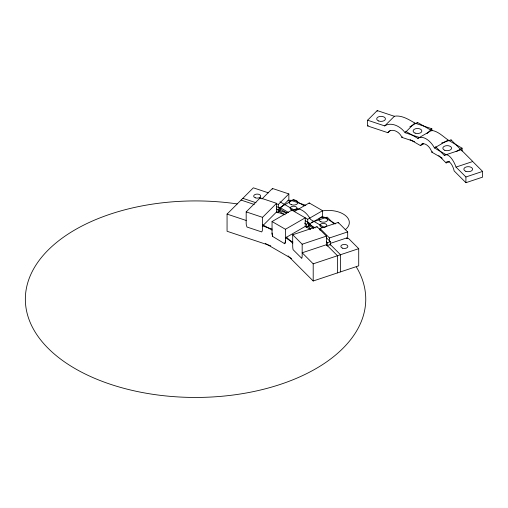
<?xml version="1.0" encoding="UTF-8"?>
<svg xmlns="http://www.w3.org/2000/svg" width="508" height="508" viewBox="0 0 508 508"><rect width="100%" height="100%" fill="white"/><g stroke="black" fill="none" stroke-linecap="round" stroke-linejoin="round"><path stroke-width="0.76" d="M305.251 226.949L305.251 217.83L285.426 229.273L285.394 241.49L284.74 243.757L272.606 236.404L272.047 232.994L272.047 221.551L291.871 210.109L307.727 219.259L322.593 210.68L322.593 217.119M270.758 245.828L227.063 231.267L227.063 214.097L253.34 187.82L268.434 192.85M276.581 203.333L262.566 217.348L262.566 228.797A9.462 6.687 45 0 1 261.88 231.654L261.722 231.946L247.021 227.044L246.863 226.651A9.462 6.687 45 0 1 246.183 223.329L246.183 211.887L260.198 197.872L276.581 203.333L276.581 212.63M261.95 198.984L272.459 188.468L288.849 193.929L288.849 200.368M278.333 207.842L278.333 204.445L288.849 193.929M278.098 212.96L278.098 209.563L279.851 207.81L276.288 206.623M367.589 120.212L377.222 110.573L394.354 116.288L384.721 125.921L367.589 120.212L367.589 125.933L387.947 132.721A8.757 6.191 45 0 1 394.9 130.746A8.757 6.191 45 0 1 401.853 137.357L414.572 141.592M279.571 208.928L288.22 200.279A21.025 12.135 0 0 0 290.716 200.279L305.81 205.308M278.098 212.42L279.851 210.674M367.589 125.933L368.192 125.33M387.947 132.721L390.119 130.55M384.721 125.921A15.767 11.151 45 0 1 405.079 132.709L414.712 123.069L431.844 128.784L431.844 130.931M401.853 137.357L402.393 136.811M427.025 133.598L431.844 128.784M422.808 143.535L422.212 144.139L422.212 143.421M431.565 130.429C437.756 130.994 442.995 136.43 447.999 139.922M409.823 126.848L417.487 122.422L431.476 130.499L417.849 138.367L405.606 131.299M280.594 207.175L293.605 199.663L304.165 205.765M294.348 211.538L309.213 202.952L322.593 210.68M410.089 139.611L420.478 145.606L423.551 143.834M417.849 138.367A15.767 9.106 60 0 1 434.467 147.961L448.094 140.094L462.083 148.171L462.083 151.028M304.508 223.126L306.489 224.269L308.966 222.841L308.966 226.238M420.478 145.606A8.757 5.055 60 0 1 426.155 144.589A8.757 5.055 60 0 1 431.832 152.159L432.6 151.721M308.597 224.479L321.704 216.916A21.025 12.135 0 0 0 324.123 217.284L335.559 223.888M306.489 227.127L308.966 225.698M456.12 151.613L462.083 148.171M449.307 161.265L448.456 161.76L448.456 161.398M394.468 116.205C401.625 115.037 408.629 119.437 414.598 122.917M441.674 143.008L451.066 139.878L460.959 149.771L444.265 155.334L435.61 146.679M438.785 155.569L446.126 162.916L448.945 161.976M444.265 155.334A15.767 6.439 71.6 0 1 456.019 167.088L472.707 161.525L482.6 171.412L482.6 177.133L465.912 182.696L454.158 170.942A8.757 3.575 71.6 0 0 450.145 162.643A8.757 3.575 71.6 0 0 446.126 162.916M311.252 222.434L327.184 217.126L334.029 223.971M292.703 234.747L302.165 244.208L302.165 255.651A9.462 3.861 71.6 0 1 301.771 258.35L293.097 249.676A9.462 3.861 71.6 0 1 292.703 246.196L292.703 234.747L316.979 226.657L326.441 236.118L326.441 245.593M456.019 167.088L465.912 176.975L482.6 171.412M320.015 230.295L320.015 228.505L338.22 222.441L347.682 231.896L347.682 238.512M302.165 244.208L326.441 236.118M320.015 228.505L329.476 237.966L347.682 231.896M326.441 241.84L327.317 242.716L330.352 241.706L330.352 245.104M330.543 243.332L346.596 237.985A21.025 12.135 0 0 0 348.761 238.703L358.718 248.66L358.718 265.824L313.201 280.994L288.074 255.867M327.317 245.58L330.352 244.564M337.477 272.904L337.477 255.74L326.441 244.704L302.165 252.794L313.201 263.83L358.718 248.66M405.079 132.709L420.065 137.706M276.288 203.759L278.333 204.445M276.581 209.055L278.098 209.563M242.83 198.33L256.032 202.73M279.19 210.452L286.449 212.871M241.078 200.082L254.279 204.483M284.702 214.624L276.581 211.919L262.566 225.933L272.123 229.121M246.183 211.887L262.566 217.348M227.063 214.097L246.183 220.472M434.467 147.961L445.834 154.521M431.832 152.159L442.22 158.159M279.978 201.809L293.967 209.887A15.767 9.106 60 0 1 310.585 219.481L324.574 227.559M305.219 220.675L308.966 222.841M279.978 207.531L288.62 212.522M308.616 224.066L315.265 227.908M279.419 208.642L286.88 212.947M308.407 225.374L313.836 228.511M278.314 210.864L285.153 214.814M310.591 229.502L305.251 226.416L285.426 237.858L292.894 242.17M272.047 221.551L285.426 229.273M262.547 224.65L272.047 230.137M265.36 243.44L291.56 258.566M326.517 237.871L330.352 241.706M309.613 223.825L313.423 227.635M329.965 244.183L340.512 254.724L340.512 271.894M307.848 226.111L310.388 228.651M286.493 237.122L292.703 243.332M472.643 161.341L461.023 149.714M465.912 176.975L465.912 182.696M451.066 139.878L451.066 140.595M417.487 122.422L417.487 123.133M377.222 110.573L377.222 111.29M346.596 237.985L346.596 238.519M338.22 222.441L338.22 223.152M329.476 237.966L329.476 241.541M327.317 242.716L327.317 246.113M321.704 216.916L321.704 217.449M316.979 226.657L316.979 227.374M313.201 263.83L313.201 280.994M309.213 202.952L309.213 203.67M307.727 219.259L307.727 222.841M306.489 224.269L306.489 227.667M291.871 210.109L291.871 210.82M288.22 200.279L288.22 200.997M279.851 207.81L279.851 211.207M272.459 188.468L272.459 189.186M260.198 197.872L260.198 198.59M356.394 267.049A170.199 98.266 0 0 1 219.24 396.494A170.199 98.266 0 0 1 25.597 293.891A170.199 98.266 0 0 1 237.249 203.918M272.606 236.404A9.462 5.461 60 0 1 272.047 232.994M285.426 240.716A9.462 5.461 60 0 1 284.867 243.484M322.37 210.909A21.025 12.135 0 0 1 345.561 215.627A21.025 12.135 0 0 1 345.123 229.826M342.443 248.133A3.505 2.026 0 0 0 347.859 246.551A3.505 2.026 0 0 0 342.779 244.634A3.505 2.026 0 0 0 342.443 248.133M321.418 227.108A3.505 2.026 0 0 0 326.835 225.527A3.505 2.026 0 0 0 321.755 223.609A3.505 2.026 0 0 0 321.418 227.108M255.302 197.815A3.505 2.026 0 0 0 260.693 196.202A3.505 2.026 0 0 0 255.581 194.31A3.505 2.026 0 0 0 255.302 197.815M291.713 209.95A3.505 2.026 0 0 0 297.104 208.344A3.505 2.026 0 0 0 291.992 206.451A3.505 2.026 0 0 0 291.713 209.95M444.817 150.285A4.381 2.527 0 0 0 451.593 148.311A4.381 2.527 0 0 0 445.243 145.91A4.381 2.527 0 0 0 444.817 150.285M415.125 133.134A4.381 2.527 0 0 0 421.862 131.121A4.381 2.527 0 0 0 415.474 128.759A4.381 2.527 0 0 0 415.125 133.134M378.708 120.993A4.381 2.527 0 0 0 385.445 118.98A4.381 2.527 0 0 0 379.063 116.618A4.381 2.527 0 0 0 378.708 120.993M465.842 171.31A4.381 2.527 0 0 0 472.611 169.329A4.381 2.527 0 0 0 466.261 166.935A4.381 2.527 0 0 0 465.842 171.31M320.878 221.786A4.381 2.527 0 0 0 327.704 219.869A4.381 2.527 0 0 0 321.424 217.418A4.381 2.527 0 0 0 320.878 221.786M291.414 204.718A4.381 2.527 0 0 0 297.986 202.527A4.381 2.527 0 0 0 291.414 200.336A4.381 2.527 0 0 0 291.414 204.718"/></g></svg>
